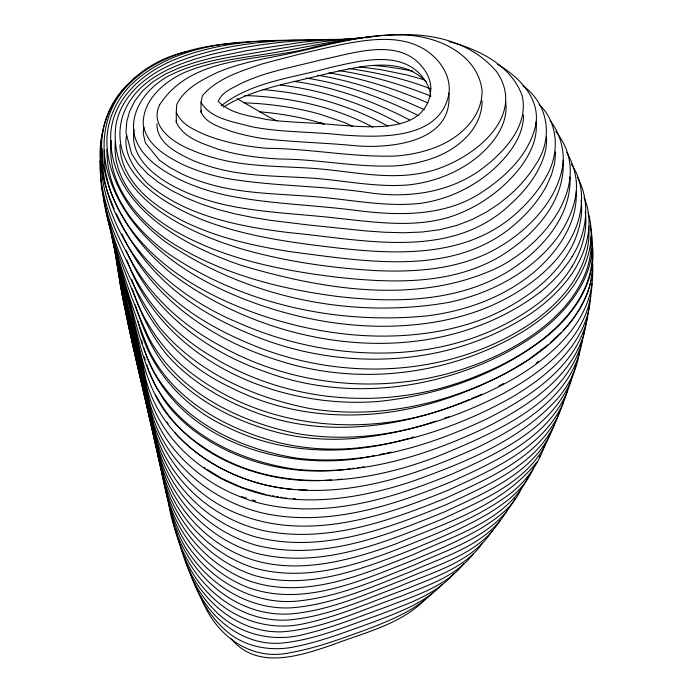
<?xml version="1.0" encoding="UTF-8"?>
<svg xmlns="http://www.w3.org/2000/svg" width="693" height="693" viewBox="0 0 693 693"><rect width="100%" height="100%" fill="white"/><g stroke="black" fill="none" stroke-linecap="round" stroke-linejoin="round"><path stroke-width="1.04" d="M591.952 283.454C590.739 335.767 543.901 371.751 501.663 394.369C439.041 426.403 366.84 445.85 296.439 433.463C238.652 421.561 179.037 392.602 149.506 339.076C130.18 298.007 115.514 254.392 105.856 210.057M104.279 150.208L103.95 157.441L105.475 171.847L108.992 186.244A357.475 206.384 0 0 0 129.071 226.559C148.198 253.751 175.069 274.497 204.011 290.376A324.757 187.5 0 0 0 257.787 314.042C312.517 333.134 371.63 341.181 429.227 332.813A176.36 101.819 0 0 0 489.535 316.311C511.113 306.956 531.366 294.369 548.267 277.936A249.281 143.919 0 0 0 574.107 241.84C579.625 228.742 583.073 214.284 581.063 200.052M100.528 164.83C98.969 205.388 117.533 243.278 135.395 278.551C153.084 311.313 180.362 338.271 212.465 356.93C291.086 404.695 391.216 411.2 476.056 376.282A276.568 159.676 0 0 0 526.793 350.519C561.165 328.274 595.192 292.489 592.143 248.596M176.273 112.379L176.715 104.634C184.589 88.28 201.992 79.834 217.593 72.358C237.777 63.739 259.425 59.607 280.847 55.371C320.772 47.401 360.23 34.226 401.386 35.031C435.299 34.841 478.057 53.266 482.094 91.017C482.077 119.534 456.6 140.428 431.522 148.787A91.415 52.781 0 0 1 395.677 156.02C352.728 157.484 310.221 148.536 267.255 148.319C246.526 146.647 225.883 142.723 206.419 135.265C194.915 130.206 181.453 124.792 176.273 112.379L176.273 122.219C183.68 138.21 202.547 143.442 217.801 149.082C238.028 155.345 259.147 157.969 280.232 159.035C318.849 159.191 357.034 167.706 395.677 165.861A91.415 52.781 0 0 0 431.522 158.636C456.6 150.268 482.077 129.383 482.094 100.866M176.273 122.219L176.386 120.287M579.149 352.858L579.01 354.885A227.936 131.601 0 0 1 558.056 398.085C519.733 441.034 464.215 462.751 411.27 481.722C357.25 499.419 296.994 508.809 242.437 487.95C196.448 471.205 156.497 433.896 146.188 384.814C138.141 339.561 122.202 296.084 114.925 250.736M590.653 296.154C588.045 342.611 548.38 375.805 511.062 397.73C462.413 424.922 408.454 443.598 352.746 448.388A140.281 80.994 0 0 1 277.512 442.273C226.1 428.707 173.848 400.389 149.341 351.022C131.705 308.654 118.347 264.232 108.177 219.508M100.624 157.813C102.088 222.072 143.269 281.063 195.842 315.661A318.26 183.749 0 0 0 247.054 342.654C337.872 382.181 449.523 378.75 532.545 322.254A254.574 146.977 0 0 0 568.451 288.375C581.418 270.937 590.644 249.437 588.712 227.347M126.455 135.516C123.337 154.383 135.23 170.565 147.488 183.48C159.009 193.52 172.245 201.265 186.071 207.683C218.78 222.314 254.418 228.43 289.761 232.701C362.742 239.414 450.069 261.148 510.031 204.66A251.602 145.261 0 0 0 535.386 174.905C541.978 163.479 547.548 150.494 546.439 137.041M582.007 341.294C573.995 394.17 522.869 425.008 478.889 446.786C413.167 476.914 339.007 501.593 266.268 485.213C211.036 472.063 157.632 433.238 144.932 375.337C136.287 330.752 120.972 287.673 113.617 242.879M588.955 307.519C583.809 362.015 532.38 395.954 487.655 418.477C428.872 446.457 363.357 466.017 297.704 458.281C242.896 449.748 186.226 424.151 156.107 375.511C142.853 352.676 136.781 326.749 129.877 301.524C122.999 277.373 114.683 253.56 110.308 228.785M115.367 141.329C111.521 181.999 144.698 214.128 177.503 232.346C225.875 259.295 281.107 270.331 335.525 277.044C391.242 283.229 452.139 285.637 501.853 255.362C534.234 235.005 565.661 201.083 563.071 160.248M584.649 329.556C574.28 399.428 496.552 431.999 438.92 455.838C364.258 485.143 274.679 494.828 204.764 447.999A226.983 131.046 0 0 1 163.765 409.476C145.625 383.186 140.237 351.204 133.073 320.755C126.464 293.901 117.039 267.671 112.95 240.246M586.936 318.65C580.821 372.877 529.123 405.873 484.442 428.231C425.571 455.933 360.36 476.325 294.62 469.144C240.176 461.07 183.636 434.918 155.397 385.507C143.027 362.335 137.82 336.365 131.471 311.131C124.697 285.802 116.285 260.88 111.642 235.031M523.587 114.891C523.484 136.504 509.199 154.712 494.083 168.763C473.371 187.439 447.124 199.861 419.43 203.447C386.703 206.886 354.14 200.364 321.656 197.28C289.466 194.257 256.895 194.369 225.086 188.002A146.942 84.841 0 0 1 181.765 173.891L169.612 167.385L159.433 160.256L145.435 142.957L143.217 133.628L143.763 127.252M555.621 151.966L554.599 163.574L551.333 175.234L546.171 186.564A254.842 147.133 0 0 1 521.032 218.711C459.546 278.82 367.42 261.486 290.774 251.741C254.054 246.032 217.256 237.777 183.688 221.353C158.325 208.333 132.224 190.332 122.687 162.119A179.678 103.733 0 0 1 119.932 144.889M111.287 140.61C105.856 185.603 139.986 223.77 176.126 245.435C225.19 275.026 281.895 289.319 338.288 296.561C396.179 303.127 459.208 302.209 510.109 270.253C541.502 249.896 571.664 216.788 569.992 177.061M102.252 148.51C98.96 229.158 167.16 292.827 236.417 321.916C332.008 364.856 454.045 368.07 540.09 302.044A250.494 144.62 0 0 0 572.097 266.484M590.427 282.857C585.862 300.753 575.866 317.073 563.114 330.353M590.8 280.83L592.68 270.694M134.191 129.626C129.054 158.203 156.592 178.283 179.227 189.154A165.029 95.279 0 0 0 228.11 205.5C264.813 213.063 302.391 214.024 339.501 218.451C376.264 222.375 414.431 228.04 450.502 216.788C478.361 207.553 503.205 189.787 521.049 166.485C530.292 153.629 538.045 138.011 535.966 121.777M200.996 102.295L202.477 95.695C217.385 78.153 240.8 71.292 261.841 64.007C290.272 56.358 318.849 49.099 347.73 43.33C372.747 38.912 400.641 35.412 423.614 48.856C438.851 57.978 450.848 74.385 449.107 92.879C440.765 140.272 379.885 137.517 343.26 135.066C312.794 131.566 281.852 132.658 251.663 126.732C234.425 121.803 210.793 119.239 200.996 102.295L200.996 112.145C206.28 123.493 219.664 126.897 230.397 131.072C241.155 134.451 252.183 136.902 263.323 138.6C293.676 142.264 324.315 142.689 354.747 145.695C390.454 148.83 453.733 142.515 448.769 93.009M200.996 112.145L201.42 110.256M563.626 401.438C548.18 453.646 491.51 476.975 446.301 497.92C388.764 521.301 325.727 543.624 262.968 530.5C209.806 518.225 164.154 476.074 152.685 422.028C143.633 375.121 127.936 329.764 119.95 282.657L119.75 280.587M567.68 390.168C552.927 443.97 495.027 468.581 448.804 489.925C384.217 516.276 310.135 541.112 241.441 515.185C191.251 496.959 155.163 450.719 147.496 398.206C139.891 353.82 122.644 311.529 117.68 266.675M539.353 457.397L539.882 455.362M571.638 378.499C557.241 433.965 498.821 460.091 451.152 481.791C392.342 505.864 327.486 527.096 263.513 513.244C209.355 500.727 160.568 459.424 149.246 403.543C140.566 355.561 123.787 309.424 116.476 261.2L116.329 259.13M572.141 376.533L572.894 373.579M545.322 443.849C538.634 464.336 525.519 482.579 508.021 495.296C485.273 511.72 459.693 523.553 434.026 534.624C377.832 557.276 316.285 584.866 254.755 568.173C209.624 553.984 173.865 515.679 162.041 469.967C153.032 431.574 143.442 393.295 135.1 354.755M550.121 433.775C533.809 480.275 482.752 499.991 441.623 519.386C383.437 543.078 319.43 569.559 255.812 553.109C208.628 539.171 170.487 499.87 158.61 452.061C149.186 409.32 136.963 367.221 128.257 324.341M575.814 365.263C562.673 423.146 502.711 451.256 453.439 473.466C394.126 497.86 328.508 518.468 264.068 504.218C209.511 491.528 159.121 450.9 147.644 394.213C139.068 346.162 121.977 300.026 115.099 251.698M554.435 424.48C537.803 471.422 486.711 492.065 444.984 511.668C385.828 535.845 320.564 561.763 255.96 545.183C208.004 531.288 168.728 491.753 156.895 443.026C147.67 398.657 133.948 355.327 125.39 310.828M559.32 412.231C544.213 461.833 490.202 483.939 447.254 504.218C387.439 528.698 321.266 553.776 256.081 537.049C207.432 523.18 166.935 483.567 155.171 433.948C145.487 386.815 130.431 340.93 121.994 293.546M103.465 129.201C99.394 143.165 99.22 158.247 101.473 172.566M528.872 475.407C508.645 520.304 454.825 535.195 413.66 554.469C361.746 574.956 303.629 600.493 247.687 580.344C207.155 564.474 176.022 528.413 165.194 486.373C157.424 454.565 150.641 422.496 143.425 390.557M521.101 488.972C513.444 506.852 496.708 518.555 480.725 528.534C457.83 541.666 433.394 551.775 409.035 561.806C358.272 581.739 301.42 607.484 246.777 587.014C207.605 571.093 177.59 535.984 167.013 495.157C159.667 465.427 153.733 435.351 147.037 405.466M572.106 256.635C586.772 233.333 591.051 202.581 577.719 177.694M572.106 266.484C581.869 250.112 587.881 230.778 585.23 211.625M533.653 467.81C524.809 488.86 505.786 502.953 486.876 514.483C462.231 528.672 435.966 539.708 409.693 550.493C360.897 569.516 307.138 590.627 254.4 575.467C210.282 561.226 175.52 523.544 163.782 478.837C154.877 441.718 146.162 404.53 138.115 367.221M515.237 498.172C495.807 535.55 450.9 548.102 415.194 564.587C376.377 580.145 337.292 597.522 295.166 601.281C251.438 604.461 209.624 579.4 186.192 543.355C171.362 520.504 165.792 493.485 160.689 467.151M507.302 510.273C487.196 545.114 444.1 556.375 409.702 572.054C371.855 586.928 333.939 604.062 292.957 607.709C250.502 610.698 210.23 585.888 187.604 550.944C173.259 528.733 167.879 502.503 163.063 476.923M500 520.469C479.825 554.149 437.578 564.457 403.88 579.547C367.047 593.693 330.318 610.481 290.54 613.946C226.983 617.913 175.572 561.009 168.39 500.952M492.16 530.803C471.846 563.158 430.691 572.626 397.739 587.084C361.98 600.502 326.438 616.813 287.907 620.036C228.707 623.25 179.79 571.032 171.951 514.942M482.363 543.312C465.272 567.931 434.468 577.096 408.099 588.322C373.882 600.718 340.436 615.886 304.695 623.509C270.157 631.739 233.169 619.672 209.009 593.979C192.091 576.793 181.02 554.513 176.187 530.977M473.258 553.724C456.003 576.983 426.412 585.706 400.745 596.352C361.789 609.771 323.726 628.716 282.06 631.825C232.224 633.471 190.358 591.276 180.258 544.525M536.919 461.945C502.122 505.968 445.538 523.12 395.642 543.979C344.56 562.638 285.239 578.153 233.792 552.191C197.618 534.069 170.469 500.155 160.317 461.036C151.291 420.426 140.064 380.301 131.635 339.561M427.867 596.664C403.222 623.977 365.306 632.224 332.19 644.897C299.714 655.985 256.99 670.339 231.064 638.625M464.067 563.461C445.192 587.127 414.371 595.72 387.352 606.557C360.126 616.198 333.333 627.356 305.171 634.069C272.618 643.191 236.296 634.043 213.349 608.878C199.359 594.369 189.38 576.255 184.347 556.748M454.279 573.146C435.299 595.469 405.951 604.287 379.573 614.639C347.921 625.554 316.666 639.388 283.047 642.948C238.557 647.461 200.502 610.741 189.345 569.984M560.949 332.666L550.285 342.784M128.907 83.489C98.363 111.183 94.283 157.519 108.446 194.49M442.532 584.199C423.614 604.088 396.656 613.002 371.682 622.678C346.872 631.47 322.228 641.138 296.37 646.439C271.249 652.104 243.494 647.288 224.367 629.244C210.889 616.813 200.649 600.996 194.837 583.61M433.264 592.255C414.293 611.347 388.548 621.153 363.868 630.552C340.168 639.05 316.432 647.964 291.562 652.408C250.164 662.326 214.111 634.242 200.797 596.569M547.912 344.845L527.971 359.97L511.252 370.218A322.522 186.209 0 0 1 453.265 396.214C381.341 422.487 298.735 422.721 229.903 387.049C184.433 365.947 148.146 327.139 131.791 279.6M221.154 105.778C251.914 81.757 292.385 77.962 328.898 67.836C360.473 60.785 405.05 48.086 425.874 81.809A90.844 52.451 0 0 1 430.769 96.691M536.105 363.175L538.548 361.209M540.09 292.195C432.839 373.293 274.774 351.134 171.777 273.778C135.585 244.603 107.233 202.711 102.07 155.752C96.24 103.872 139.778 60.793 188.21 51.412M132.458 79.764L139.362 74.766M223.215 107.129C255.015 87.751 292.602 82.779 328.014 73.406C359.858 66.753 400.251 55.18 426.212 81.826M501.663 384.528L503.456 383.498M498.873 385.888L500.736 384.979M469.568 399.402C401.403 428.361 321.95 438.877 251.663 410.966C220.53 398.648 190.679 381.323 168.174 356.159C151.343 336.711 140.566 313.028 132.372 288.86M471.5 398.588L482.155 394.083M435.854 421.058C409.009 430.301 381.011 436.027 352.746 438.539A140.281 80.994 0 0 1 277.512 432.423C236.304 421.552 196.084 401.715 167.645 369.265C152.131 350.545 142.299 327.971 135.3 304.868M444.828 418.035L448.821 416.701M408.749 438.374C350.034 455.604 284.806 455.11 229.097 427.962C184.589 408.298 149.064 369.464 138.089 321.543M410.81 437.803L413.903 436.945M374.194 455.734L371.05 456.41C284.563 473.977 171.379 439.596 143.564 347.254M379.443 454.599L384.693 453.473M386.789 453.023L390.991 452.122M350.199 468.806C300.078 476.169 247.488 465.601 204.764 438.149A226.983 131.046 0 0 1 163.765 399.627L155.293 385.429L148.848 370.824M352.339 468.494L354.478 468.182M357.692 467.714L359.832 467.394M361.971 467.082L364.102 466.77M372.609 36.694C340.428 39.267 308.939 46.648 277.209 52.166C245.92 57.71 213.557 60.109 184.026 72.696C163.938 82.112 143.07 99.74 143.217 123.787C145.721 144.031 165.151 155.708 181.765 164.042A146.942 84.841 0 0 0 225.086 178.153C273.285 186.608 322.548 185.481 370.911 193.026C410.265 198.423 452.494 192.013 484.372 166.961C505.665 150.312 528.768 125.026 522.193 95.764C511.148 65.281 478.646 49.177 449.055 41.658M321.015 480.587C256.964 482.874 186.27 454.062 155.7 395.001M325.173 480.318L331.419 479.92M337.656 479.521L341.822 479.253M361.14 37.985C329.27 39.709 297.817 45.53 266.398 50.866C233.264 56.861 198.796 60.49 168.416 76.057C148.094 87.171 130.362 108.931 133.957 133.333C138.869 155.908 159.996 169.499 179.227 179.314A165.029 95.279 0 0 0 228.11 195.651C271.102 204.218 315.124 204.92 358.498 210.715C399.211 215.74 443.347 216.381 479.383 193.841C504.643 177.763 529.201 155.05 535.845 124.688C540.315 98.103 518.65 76.568 497.531 64.371M365.358 37.751L367.463 37.639M352.997 38.678L320.123 40.402L301.949 42.247L247.003 50.606L212.63 57.658L195.521 62.231L179.548 67.689L165.081 74.238L152.486 82.086L142.446 91.052L134.866 100.892L129.695 111.14L126.724 121.743L125.987 132.554L131.609 153.794L138.349 164.042L147.488 173.631L158.714 182.528L171.691 190.618L186.071 197.843L201.516 204.123L218.555 209.667L235.239 213.929L253.084 217.524L271.284 220.435L308.437 224.974L365.15 230.864L384.329 232.233L403.577 232.753L422.184 232.016L439.968 229.669L457.077 225.312L472.366 219.404L486.928 211.781L499.029 203.742L510.031 194.82A251.602 145.261 0 0 0 535.386 165.055C553.568 139.024 548.986 104.556 522.92 85.672M239.198 42.923L237.067 42.983C195.435 45.582 150.84 57.406 123.042 90.627C103.37 114.31 99.584 147.652 108.992 176.403A357.475 206.384 0 0 0 129.071 216.718C148.198 243.901 175.069 264.657 204.011 280.526A324.757 187.5 0 0 0 257.787 304.192C312.517 323.284 371.63 331.341 429.227 322.973A176.36 101.819 0 0 0 489.535 306.471C511.113 297.115 531.366 284.52 548.267 268.087A249.281 143.919 0 0 0 574.107 231.99C583.775 210.594 585.23 184.243 571.379 164.25M338.712 39.388C296.361 39.224 253.993 44.239 212.803 54.115C177.495 63.262 135.421 77.928 122.704 115.974A179.678 103.733 0 0 0 122.696 152.269C134.563 186.122 168.33 205.215 199.471 218.624C234.875 232.865 272.67 239.657 310.334 244.638C381.237 253.664 465.15 264.128 521.032 208.87A254.842 147.133 0 0 0 546.171 176.715C559.58 154.236 558.939 123.068 539.119 104.461M273.692 40.982C223.337 41.026 167.862 48.856 130.267 85.551C116.337 100.095 107.51 119.309 106.913 139.553C106.419 163.912 116.571 187.231 130.145 206.973A278.222 160.629 0 0 0 164.665 241.242C246.232 297.678 351.793 319.551 449.281 302.295C491.129 293.26 531.696 271.994 557.64 237.188C565.869 225.511 572.245 212.534 575.207 198.493C578.672 182.354 574.774 166.303 566.631 152.2M293.13 498.605L295.235 498.674M319.655 39.856L317.515 39.778C269.516 39.596 220.591 44.569 175.736 62.595C148.389 73.856 121.076 94.43 115.87 125.346C107.094 196.128 186.218 232.146 242.03 249.064C285.481 261.452 330.466 267.922 375.519 270.599C413.452 272.28 452.815 269.794 487.595 253.231C513.678 240.497 536.884 221.076 551.801 195.963C557.726 185.438 561.962 173.96 563.227 161.893C563.842 147.237 559.086 131.93 550.043 120.374M306.427 40.532C262.275 39.094 216.987 42.663 175.632 59.234C143.763 71.959 112.448 98.241 110.681 134.892C109.026 206.142 183.056 245.478 241.285 265.367C322.384 289.466 415.583 305.137 495.4 268.702C542.766 246.491 596.664 182.692 555.829 131.479M293.113 489.388C248.536 485.594 204.686 465.843 174.558 432.345M298.414 489.613L306.904 489.968M262.647 89.631C306.349 92.845 349.393 104.955 387.855 126.091M244.655 95.513C288.912 97.003 333.541 106.228 372.86 127.148M373.588 65.488L381.011 66.112A213.02 122.982 0 0 1 413.019 71.214M359.667 66.892L380.526 69.603L407.328 75.061L423.96 79.73M338.92 70.617C370.313 75.294 400.987 84.243 430.457 95.955M293.633 81.35C334.355 86.772 373.397 101.074 409.702 120.01M317.446 75.216C354.495 81.254 390.176 93.867 424.125 109.659M280.275 85.014C322.236 90.055 362.95 103.422 399.965 123.778M348.848 68.52C376.23 72.453 403.439 78.465 429.331 88.306M329.045 72.895C363.132 78.422 396.197 89.241 427.85 102.902M306.037 78.049C345.175 84.009 382.657 97.912 418.035 115.393M266.129 494.733L241.779 487.474L221.301 478.144L207.536 469.646M268.2 495.079L270.27 495.434M272.34 495.781L274.411 496.136M276.472 496.491L278.543 496.838M280.613 497.193L282.683 497.548M284.745 497.895L286.815 498.25M241.485 496.543L246.491 498.094M252.495 499.965L255.5 500.9M324.09 124.324L315.072 121.362A198.172 114.414 0 0 0 259.225 111.781M319.975 122.289L322.973 123.38M352.72 126.325L344.1 122.384L319.794 114.128A202.018 116.632 0 0 0 244.196 102.841M236.989 98.579L266.034 115.35A107.987 62.344 0 0 0 277.235 120.989M203.872 467.385L205.708 468.52M166.892 422.054L168.174 423.769M121.959 225.147C139.007 257.935 164.925 285.689 195.842 305.821A318.26 183.749 0 0 0 247.054 332.805C337.872 372.332 449.523 368.901 532.545 312.404A254.574 146.977 0 0 0 568.451 278.525C585.637 256.072 595.677 224.506 584.034 197.436M128.872 256.263C154.487 313.279 208.169 352.191 266.086 372.054C333.645 397.037 409.589 392.792 476.056 366.441A276.568 159.676 0 0 0 526.793 340.67C564.648 316.866 602.382 273.64 589.977 225.762M122.029 233.991C150.442 297.652 211.703 339.717 276.698 359.918C357.501 386.685 449.376 375.684 522.245 332.016A261.885 151.195 0 0 0 562.266 299.671C583.463 276.975 597.825 243.962 588.106 212.976M116.372 213.791L121.448 224.237M126.117 250.45L128.413 255.293M126.836 259.901C162.595 360.663 278.265 409.771 379.08 401.377C440.211 394.941 501.108 373.596 549.133 334.537C575.606 312.231 597.894 278.517 592.056 242.472M108.749 195.469L114.146 209.026M144.248 356.921L145.235 359.901M146.881 364.864L148.519 369.828M141.502 340.254L142.351 343.26M592.056 252.321L592.532 254.383M153.69 434.918L160.481 466.146M151.784 425.736L153.465 433.913M103.863 201.117C109.676 235.542 123.311 267.94 136.209 300.182C148.778 330.353 168.997 357.389 195.772 376.368C269.456 430.024 369.031 437.82 453.265 406.063A322.522 186.209 0 0 0 511.252 380.067C551.524 357.267 594.629 319.82 592.645 269.334M127.46 320.114L127.858 322.228M124.255 304.539L125.009 308.731M114.345 246.552L114.631 248.648M505.5 101.057C509.182 122.99 494.144 142.793 478.387 156.263C458.506 172.696 433.549 182.346 407.986 184.953C378.395 187.344 349.073 181.453 319.716 178.759C290.419 176.187 260.793 176.984 231.757 171.76A137.699 79.504 0 0 1 191.589 159.866C176.637 152.806 156.601 142.94 156.939 123.735M121.448 288.392L121.665 290.454M576.212 191.796C577.598 222.955 558.203 250.823 535.758 270.677C505.474 296.725 466.658 310.854 427.382 315.852C336.313 324.913 240.099 303.932 164.665 251.083A278.222 160.629 0 0 1 130.145 216.822C115.913 197.332 106.523 173.77 106.913 149.402M119.343 276.438L119.551 278.508M100.442 165.376L100.814 169.508M101.187 179.634L101.559 183.732M101.836 186.807C109.26 237.049 129.877 286.07 159.468 327.33C196.985 372.505 253.699 397.713 310.36 408.627C382.449 420.365 457.337 401.862 519.854 365.358C555.812 343.416 592.515 309.017 592.879 263.868M117.325 262.517L117.507 264.596M115.965 253.941L116.112 256.02M590.783 236.945C593.572 264.033 580.067 289.986 562.266 309.511A261.885 151.195 0 0 1 522.245 341.857C431.704 397.063 312.803 397.609 220.573 345.92C186.582 327.763 156.289 301.914 135.941 268.927C116.441 236.244 99.601 199.809 99.974 160.993M572.097 256.635A250.494 144.62 0 0 1 540.09 292.195M430.847 88.747C427.928 135.308 367.091 126.914 334.884 124.818C312.049 122.427 288.99 122.739 266.251 119.43C249.783 115.8 230.552 114.033 218.243 101.377C221.994 91.788 232.683 88.124 241.017 83.472C248.986 79.764 257.207 76.628 265.575 73.952C283.428 68.546 301.724 64.813 319.776 60.178C353.802 53.474 402.676 34.884 425.874 71.959A90.844 52.451 0 0 1 430.847 88.747M159.598 104.851C149.012 126.958 174.116 143.001 191.589 150.026A137.699 79.504 0 0 0 231.757 161.911C265.653 167.949 300.286 166.017 334.355 170.461C363.478 173.83 393.174 178.794 422.323 172.964C464.405 165.48 529.963 120.019 496.543 71.544C451.663 19.699 374.566 33.455 315.532 46.63C263.383 61.885 193 53.361 159.598 104.851"/></g></svg>
